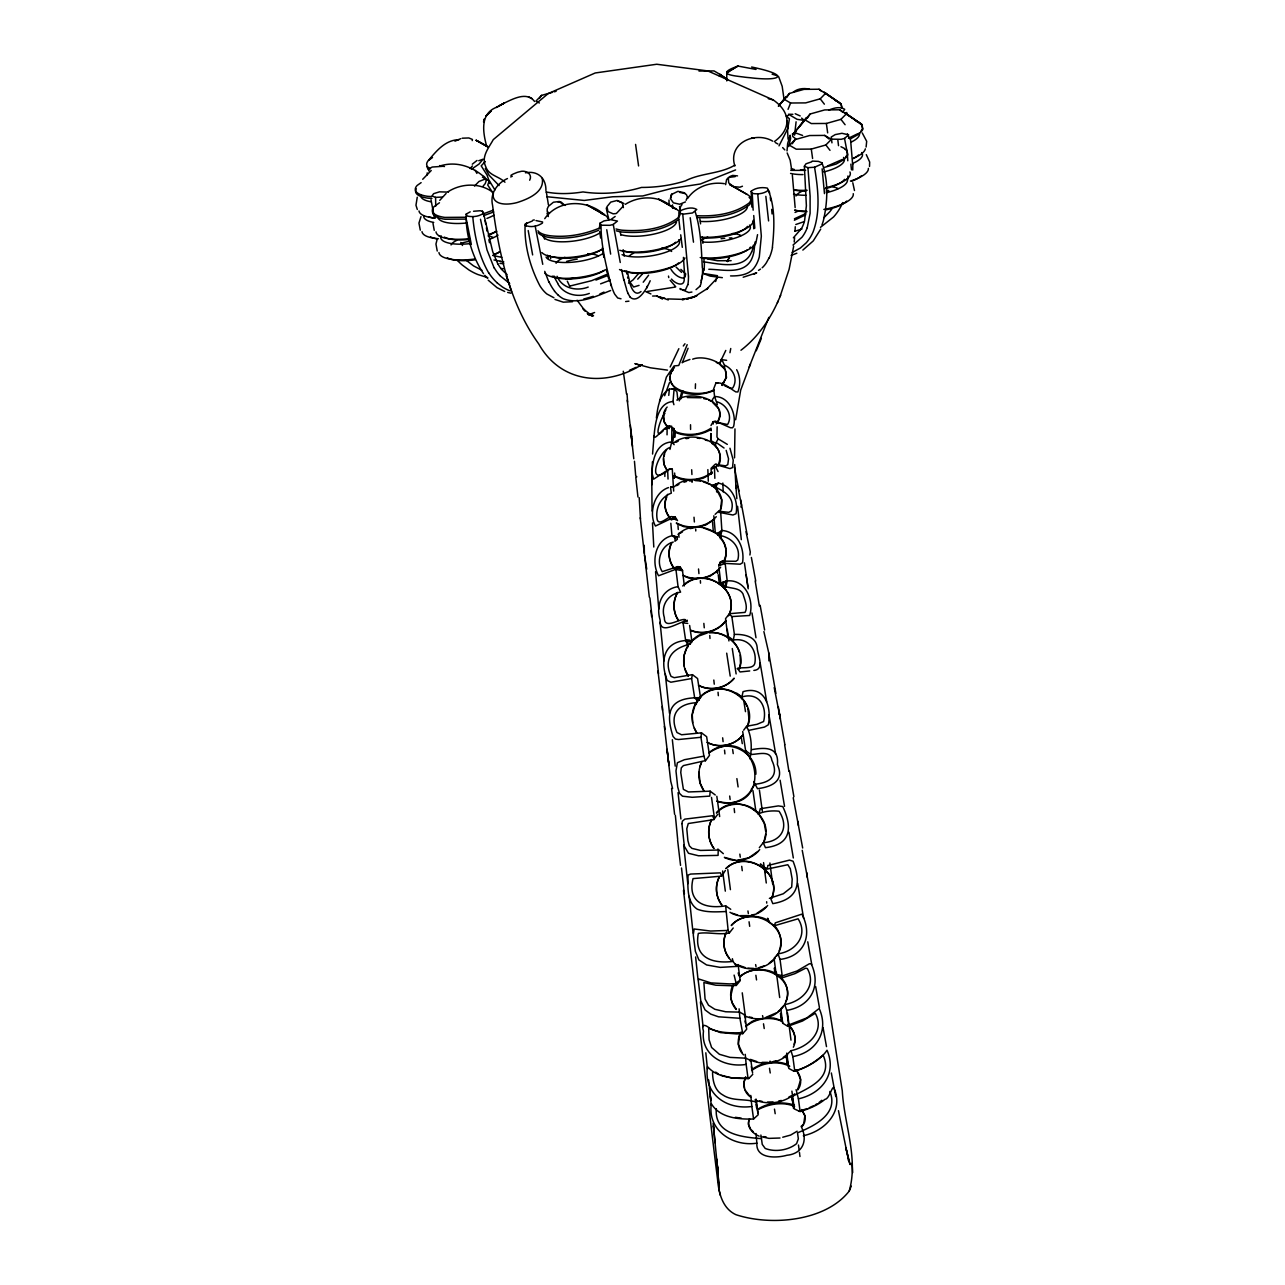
<?xml version="1.0" encoding="UTF-8"?>
<svg xmlns="http://www.w3.org/2000/svg" width="1285" height="1285" viewBox="0 0 1285 1285"><rect width="100%" height="100%" fill="white"/><g stroke="black" fill="none" stroke-linecap="round" stroke-linejoin="round"><path stroke-width="1.5" d="M730.715 996.341L733.478 984.599M749.894 758.857C752.207 748.159 751.741 736.16 746.569 726.298L757.01 724.322L763.611 721.527C767.37 706.638 759.242 691.748 741.879 696.952L736.755 693.193M811.767 161.798L805.968 163.821L804.378 166.247L807.928 167.66L810.112 196.187L810.096 213.374L807.221 227.654M750.922 1060.655L745.942 1058.197L729.992 1057.378L719.407 1054.294L711.601 1047.484L709.079 1039.726L708.678 1028.096L720.532 1032.61L736.514 1033.911L742.746 1033.686L746.697 1029.189L744.802 1014.989L739.758 1012.146L725.704 1011.777L714.829 1009.287L708.533 1005.255L705.063 999.039L703.875 982.559L715.874 985.21L731.069 985.723L736.289 985.434L740.208 980.664L738.072 964.585L736.771 966.4L732.996 961.421C712.822 963.911 693.627 958.112 698.333 933.408C707.537 931.721 719.263 935.127 729.334 932.974L728.145 930.436L725.639 905.845C705.256 909.202 687.154 902.761 693.033 878.619L721.784 876.113L725.383 870.443M750.038 1060.96L750.263 1061.057M651.752 476.655L652.057 511.028M801.101 1126.286C808.088 1140.164 803.157 1153.657 786.934 1155.263C776.477 1158.219 755.741 1159.022 756.865 1143.168C732.932 1146.927 707.135 1130.286 711.36 1103.767C719.873 1117.998 738.618 1119.46 753.556 1119.01L751.853 1106.481C726.603 1110.015 703.457 1094.21 707.505 1066.662C717.592 1078.227 734.554 1078.517 748.769 1078.501L752.769 1074.356M710.701 441.365L710.782 433.575L710.734 437.028M673.918 404.695L673.019 401.53C657.727 402.462 655.189 423.408 654.065 435.679C653.599 442.65 665.196 424.741 669.405 426.395L673.709 428.371L674.352 430.443L671.862 427.536L671.734 441.911L669.935 449.445M667.043 434.844L667.124 427.744L669.324 425.881L671.798 426.299M710.717 440.723L710.782 433.575M852.758 170.054L852.838 163.002M674.159 444.69L671.734 441.911C651.816 443.373 651.334 469.523 651.977 484.686L652.411 461.797M788.91 771.353L784.621 744.641M851.489 169.845L850.863 164.159M854.477 190.533L852.79 182.759M757.556 234.657L755.837 243.202A35.032 11.292 -8.2 0 1 700.229 257.546M692.053 482.373L692.085 481.104M716.516 812.73C735.759 790.147 776.092 814.818 763.82 842.173M715.552 446.666L715.633 443.277L710.701 440.514M720.291 538.672L721.849 530.48L720.724 512.651L732.948 515.012L736.016 513.727C738.682 501.278 732.064 485.907 718.556 483.128L711.81 485.714C722.395 489.842 735.903 496.797 731.326 510.98L728.756 512.329L718.604 511.221L715.135 514.337M767.643 919.498L767.675 918.261L768.414 919.642M713.223 424.018L713.143 421.737L715.36 421.095L730.394 427.728L732.418 427.841L733.606 426.443C736.755 413.899 728.997 396.149 714.605 396.583L712.404 399.539L712.5 402.221M786.934 1054.551L790.966 1050.696C807.928 1047.195 825.356 1031.823 815.3 1013.287L802.531 1020.997L787.785 1026.33L782.726 1023.229L780.782 1008.789L784.766 1004.565C801.92 1001.609 817.276 986.334 807.333 968.553L805.679 968.167L794.917 973.661L781.328 978.11L776.22 974.721L774.052 958.369L777.987 953.823C795.351 951.591 808.731 935.432 798.097 918.807L774.357 925.762L769.233 922.148M690.286 644.074L689.916 640.476C664.795 639.721 659.125 659.205 667.188 680.472L670.85 682.223L691.603 678.544L692.438 674.657L674.207 677.693L671.043 676.392C662.707 657.984 673.581 647.977 690.286 644.074L691.844 640.733L689.627 625.442M663.558 458.552L664.056 464.608L666.963 470.358M702.012 761.539C697.225 770.679 697.932 782.34 703.859 790.789M698.928 772.253L700.18 783.24L703.859 790.741M716.693 492.01L716.259 485.601L718.556 483.128L711.81 485.714L716.805 488.814M755.885 774.229C756.656 751.099 725.864 737.108 708.934 752.882C760.254 719.118 776.236 816.762 716.805 801.117C729.061 806.097 744.288 801.342 751.323 790.082M682.753 214.21L692.519 212.973L696.791 209.471C692.101 206.596 685.596 208.475 680.793 210.515L679.203 212.86L682.753 214.21L688.423 275.889M730.747 348.508L729.96 352.716M695.33 388.488L695.506 383.813M718.861 1184.931L717.126 1163.246L719.182 1187.597L718.781 1182.441M734.972 428.901L734.538 457.862M670.979 197.89L671.107 194.661L677.982 191.32L684.295 192.75L686.511 194.79L687.427 197.119L686.126 200.315M787.014 150.891L787.657 143.518L790.195 135.262L790.628 138.459L788.669 146.57M795.046 231.171L795.254 226.722M755.066 241.982L753.909 251.956A51.464 25.17 71.1 0 1 750.906 260.582C742.312 274.813 722.523 269.432 708.806 269.272M869.527 166.44L869.656 162.006L866.283 154.65M623.402 207.624L622.374 202.757L617.137 200.476L610.76 202.098L606.97 206.676L607.982 211.543L613.138 213.824L616.302 213.535M847.714 179.659L847.923 175.965M507.463 178.551C497.134 183.225 489.794 193.441 492.573 205.295C498.901 253.739 509.663 303.501 538.704 343.882C560.662 383.139 605.187 387.01 640.733 365.325L638.645 366.193L641.424 365.085M692.438 674.657L697.578 678.544L700.55 697.61L696.663 702.702C678.303 703.538 668.907 714.283 676.97 732.53L681.58 734.763L701.498 732.836L706.638 736.69L709.481 755.387L705.626 760.575L683.411 765.587L681.291 767.82L680.761 772.526L683.379 789.343L688.407 791.962L710.123 791.174L709.802 796.106L692.213 797.294L682.496 796.202L679.508 793.391L677.709 786.95L675.974 770.904L677.388 762.728L684.407 759.708L703.875 756.158L705.417 760.848M644.251 545.306L644.379 553.449M728.001 637.778L725.543 618.663L729.43 613.7L745.059 612.383C748.207 606.954 744.513 599.372 742.955 593.831C738.281 585.687 726.266 590.104 720.821 583.245L718.957 567.697M652.571 454.023L654.065 435.679M711.296 474.181L711.087 468.318L715.102 464.335L725.623 465.861L727.792 464.672L728.547 458.841L726.17 450.36M751.629 67.013C791.769 75.285 780.654 81.501 750.504 77.759A23.917 2.554 4.3 0 1 745.316 77.261C736.53 75.911 712.597 74.803 738.265 66.017M691.715 642.452L691.844 640.733L685.644 640.348L683.058 622.904L685.13 619.547C678.833 618.519 664.168 630.228 664.345 617.571C660.458 605.476 668.152 594.023 680.584 592.128L678.062 586.635L675.942 569.48L678.03 566.54L662.241 571.648C655.703 561.882 660.747 545.129 673.276 542.045M733.092 641.408L734.394 634.421L731.856 616.575L729.35 614.005M675.316 430.812L674.641 437.43L674.256 431.872M674.496 476.526L674.272 478.341L674.095 476.51M672.906 517.518C671.123 512.972 659.655 527.139 657.261 519.895C655.013 508.812 660.361 497.134 671.3 493.151L670.593 487.914M687.78 647.238L687.957 641.119M703.778 269.256L701.208 280.997M639.207 497.68L640.476 518.979M673.019 401.53L674.143 388.68L671.991 388.825M668.762 395.378L669.373 389.114L674.143 388.68L676.954 391.925L677.87 399.812M831.957 142.86L831.234 137.029L835.218 134.604L841.932 133.303L848.662 134.845L844.518 138.411L841.129 139.31L832.311 139.149M794.194 241.965L794.612 237.629M663.59 414.975L664.265 422.315L669.116 428.724M675.348 815.332L677.645 839.266M841.707 108.325L841.161 103.973L819.043 89.243L803.992 89.356L789.424 93.436L778.357 106.253L785.954 96.985L779.449 104.84M842.237 108.39L841.306 104.952A33.844 14.071 -26.4 0 0 838.993 102.848M684.182 278.122C685.13 287.728 675.38 283.953 671.493 279.054M772.381 247.138C774.405 227.734 775.53 206.098 767.402 188.124C762.005 187 755.516 187.722 751.163 191.304L752.223 193.344L753.155 210.178M735.646 419.777L740.674 390.158L750.52 363.864M703.875 756.158L700.951 737.285L701.498 732.836M765.651 834.27L763.836 842.35M669.854 376.65C671.236 396.519 699.811 397.177 713.866 390.479M442.201 197.071L435.583 197.376L435.743 206.146M701.851 277.801L701.144 282.25M812.104 161.091L818.368 161.38L821.934 162.793L821.758 164.014L814.545 167.243L807.928 167.66M472.221 140.627L472.398 139.439L468.832 137.961L462.198 138.202M553.947 297.767L546.88 293.992A59.303 31.997 -85.6 0 1 539.925 285.848C530.095 267.184 524.071 244.889 525.147 224.008L532.375 220.988M599.966 223.221L601.027 225.212L609.877 225.309L613.266 224.441L617.442 221.084L610.696 219.671L603.966 220.924L599.966 223.221L599.356 228.842M804.378 166.247L806.386 205.841L804.538 220.988A45.891 34.631 60.6 0 1 801.422 228.714M601.027 225.212C600.995 245.644 606.183 266.268 611.403 286.105M681.516 868.001L684.391 893.83M793.664 246.254L789.102 269.352L780.027 296.642M751.163 191.304L751.87 207.062M656.378 418.043C657.743 407.425 659.109 395.17 669.373 389.114M679.203 212.86L678.528 216.635L680.006 229.501M741.573 698.654L743.035 691.683C765.491 684.889 771.739 707.666 768.334 724.788L764.479 727.085L748.978 730.314M737.718 66.097L726.78 72.699L737.895 66.049L756.046 69.438M525.918 226.337L526.561 222.867M725.623 184.671L726.587 179.547L728.595 177.442L735.213 176.607M687.861 284.547L685.339 290.121L680.199 289.366M759.355 605.974L755.195 581.013M748.834 1119.476L748.496 1124.214L750.649 1129.178M659.51 401.354L666.401 377.051L674.031 365.952L678.737 365.47L687.186 344.669M681.387 393.098L679.315 400.856M696.293 704.517L696.984 698.703L694.671 697.819C668.826 698.992 665.566 713.432 673.051 736.45L675.46 739.068L678.48 739.534L700.951 737.285M796.09 121.786L794.596 135.134M683.475 890.425L703.024 1057.539C707.858 1098.161 712.452 1138.831 717.56 1179.437C718.781 1192.946 722.347 1208.302 735.823 1214.646C770.502 1226.147 825.339 1221.633 849.208 1191.083C858.605 1158.444 844.052 1123.845 842.285 1090.804C829.451 1010.62 817.79 929.826 802.226 850.333M758.102 814.128C763.081 811.253 772.59 810.369 779.079 811.237C789.472 827.46 781.601 841.434 763.21 842.703L759.323 847.698M747.999 725.399C758.744 695.522 712.886 674.143 696.855 701.498M744.947 752.432L745.605 750.601L742.698 731.486M486.437 145.35C482.71 131.536 480.172 113.289 496.877 107.137M685.467 275.375L684.937 277.062M739.405 668.891C749.267 642.115 711.103 619.627 692.101 640.621M437.253 238.978L435.952 244.021L437.237 251.041M470.198 211.848L466.182 214.097C465.604 234.448 472.125 256.438 483.529 273.705M483.546 122.075L484.349 118.991L483.642 121.69M680.857 398.928L683.122 391.074M729.639 613.7C739.212 588.337 704.389 567.456 684.857 584.482M739.341 668.569L740.497 663.269L740.144 655.045M722.78 385.484L723.712 382.207M724.547 561.015C734.763 534.432 696.277 515.944 678.03 534.56M715.616 281.543L717.142 276.291M794.066 1044.255C796.652 1037.236 793.712 1028.916 787.866 1024.45M417.256 197.215L415.971 205.231L417.304 209.455M779.16 950.9C782.742 942.098 780.525 931.336 773.634 924.782M771.675 898.038C782.95 871.889 745.621 849.096 726.057 868.339M774.357 925.762L775.289 922.855L801.936 914.117C812.811 935.255 804.619 956.329 780.043 959.429L782.212 975.957L797.005 970.994L809.357 963.766L811.253 963.862C821.468 986.109 810.803 1006.444 786.725 1010.379L788.653 1024.964L787.785 1026.33M785.906 1001.417C789.488 993.193 787.175 982.929 780.348 977.082M720.323 511.253L721.688 499.656L716.42 489.216M663.927 456.4L664.57 454.44M768.848 317.379L749.171 367.044M699.923 766.792L700.839 764.125M866.106 147.02L866.684 141.318L862.267 132.965M747.035 727.936L749.043 719.825L747.918 708.806M771.691 898.327C782.934 872.178 745.766 849.53 726.073 868.548M486.292 179.643L489.312 180.655L487.738 185.04L493.472 193.778M650.194 280.756C647.656 286.812 638.484 304.641 630.1 297.188M725.591 933.906C722.282 941.889 723.889 951.462 729.35 958.128M682.255 362.82L688.069 348.267M646.596 288.226L647.447 285.929M529.677 180.205C533.05 173.732 525.099 169.636 519.67 171.756A13.252 7.357 -27.6 0 0 516.923 172.495L513.502 173.909A13.155 7.26 -27.6 0 0 510.9 175.37M728.579 615.788C741.991 588.915 702.204 564.95 682.704 585.992M715.633 443.277L718.235 438.892L717.56 437.896M670.256 374.658L670.931 372.875M745.75 1077.521C741.943 1084.171 744.4 1093.182 750.858 1097.197M736.674 369.711C740.337 376.376 740.594 384.922 737.879 391.941L735.839 391.909C729.655 388.375 723.535 381.934 715.954 382.946L713.689 388.809L714.605 396.583L717.335 404.438M664.634 395.748L669.485 382.625M718.379 465.973C722.7 458.183 719.616 447.646 711.842 443.357M672.183 193.682L670.288 198.436L673.388 202.821L679.636 204.251L685.467 201.906M749.926 554.991L750.279 551.956L746.007 531.733M671.605 543.282C667.782 550.863 668.345 560.453 673.34 567.344M788.058 109.337L790.58 103.009L805.647 102.896L820.215 98.817L825.773 93.162M719.841 364.346L721.287 359.238M723.455 562.782L725.752 555.538L725.913 550.317M732.354 986.382C729.077 993.947 730.651 1003.392 736.193 1009.48M849.208 1191.083L851.248 1186.103M782.212 975.957L781.328 978.11L780.894 976.375M756.222 350.789L761.362 338.373M666.738 497.231C663.397 504.266 665.148 513.213 670.561 518.706M725.784 350.436L719.728 363.125M751.58 251.924C744.16 270.444 718.99 263.907 703.505 261.803M740.963 350.243C757.443 337.618 769.635 320.094 778.035 301.252M721.849 530.48L719.712 533.307L717.56 533.371L717.833 535.202C730.506 536.487 741.365 546.334 737.799 559.987L735.871 561.288L722.668 561.127L720.435 561.866L718.733 565.818L725.158 563.408L740.208 564.195L742.521 562.782C744.898 548.904 737.976 531.444 721.849 530.48L717.56 533.371L715.311 533.002L713.817 515.799M777.393 302.746L780.654 295.213M670.144 366.996L678.849 348.685M719.327 877.077C714.781 885.895 715.697 897.187 721.801 905.042M729.88 255.908L727.374 261.514L729.334 257.129M719.15 512.651C732.723 486.565 692.021 469.362 674.368 486.71M727.374 261.514L727.936 260.245M726.7 931.898C721.784 941.07 723.551 953.245 731.149 960.441M842.719 202.564L841.787 204.636A59.303 54.869 25.8 0 1 833.612 216.924L820.456 227.333M664.088 413.031L665.935 409.786M793.343 1047.227C797.182 1039.645 794.355 1030.152 787.914 1024.932M719.311 876.852C714.669 885.638 715.777 896.898 721.784 904.768M739.871 1033.702L738.345 1044.287L741.975 1052.319M820.713 229.099L813.26 240.905L802.836 250.077M671.557 542.848C667.172 551.201 668.682 561.947 674.882 568.998M768.896 660.875L768.735 652.844L763.884 631.577M688.535 644.861C682.303 654.081 681.917 666.947 688.31 676.183M749.621 1118.866C745.637 1126.254 752.528 1133.579 759.146 1136.149M648.604 275.199L643.207 282.218M803.944 1122.335L804.892 1115.621L801.551 1109.549M717.705 423.086L720.275 415.762L719.343 410.011M687.073 647.238L684.198 654.964L684.134 666.064M784.862 1004.115C798.692 978.014 758.519 959.012 740.144 976.793M677.629 592.642C672.633 601.123 672.81 612.399 678.48 620.526M741.027 1032.176C736.594 1039.26 737.494 1049.138 743.597 1054.921M769.105 257.787L766.326 262.847A64.78 34.615 71.4 0 1 762.182 267.778M677.597 592.401C672.473 600.818 672.858 612.11 678.448 620.221M699.891 286.282L696.036 289.639M718.267 464.817C728.483 439.952 689.402 429.447 673.517 443.1M745.669 1076.814L743.886 1082.709L744.529 1088.363M667.718 494.291C663.14 501.792 664.522 511.944 670.513 518.289M797.68 1089.391L800.635 1079.689L796.861 1070.389M710.974 425.512L713.143 421.737L715.488 421.801M776.783 955.944C795.254 928.589 750.89 902.263 731.406 925.553M779.015 145.864L787.817 128.564L787.046 120.645M420.982 216.651L418.958 223.124L420.291 230.16M669.967 447.517C657.84 451.019 645.118 489.649 669.549 469.234L672.296 469.153L673.677 491.063M843.121 111.763L844.695 109.289C840.101 106.189 833.467 108.052 828.713 110.157M797.744 1089.937C802.531 1083.93 801.262 1074.71 795.495 1069.827M716.339 423.793C731.486 401.129 692.486 389.082 676.809 400.085M801.374 228.666L793.391 237.773M664.939 413.385C661.165 416.774 652.266 442.522 663.462 430.475M801.936 1126.013L803.093 1124.295M539.684 98.158L541.531 95.379L552.47 92.327M786.629 97.596L789.424 93.436M807.349 118.156L810.144 113.996L824.713 109.916L839.764 109.787L861.898 124.516L862.428 128.869L860.693 131.552M792.283 143.759L795.062 139.615L809.63 135.535L824.681 135.407L831.411 139.326L825.853 144.98L811.285 149.076L796.234 149.188L789.504 145.269L795.062 139.615M800.169 125.384L799.463 126.267L806.675 117.529L792.957 134.299L810.144 113.996M666.578 449.846C662.289 455.597 662.385 464.062 666.899 469.684M783.545 1006.316C775.08 1018.395 757.443 1022.137 744.384 1015.664M742.746 1033.686L739.919 1018.282L718.492 1016.804L710.734 1014.122L705.063 1009.914L700.775 1000.774L698.301 981.081L698.863 979.025L710.99 982.913L729.671 983.908L735.245 983.635L740.112 980.166M683.299 345.986L684.953 343.77M743.662 730.185L746.569 726.298M725.897 620.767C718.315 631.481 703.12 635.641 691.057 630.598M751.259 789.311L755.13 784.187C769.635 782.79 779.513 776.124 771.819 760.206C770.598 749.749 757.62 754.568 750.745 754.44L745.605 750.601M642.548 273.833L637.713 279.166M802.017 1126.624C806.113 1122.464 806.418 1114.754 801.744 1110.915M729.334 932.974L733.221 927.995M721.704 384.536C737.815 367.333 707.36 353.536 692.663 359.174M774.437 141.543C791.865 128.789 790.757 112.084 773.217 99.925L707.81 70.932L656.747 64.25L595.228 72.972L548.181 93.58L493.279 139.615C488.878 147.679 481.04 156.674 485.618 166.375C488.461 175.563 498.949 176.141 504.973 182.229M845.61 157.155L847.345 154.489L846.815 150.136M717.528 277.721L706.365 289.51L707.794 288.258L694.848 296.514M483.128 186.084L485.216 183.594L486.581 179.707L485.794 178.824L478.984 181.474L474.486 186.084M826.271 192.589L828.183 190.357M725.864 620.462C718.203 631.144 703.12 635.256 691.025 630.276M742.746 735.1C734.667 745.637 718.877 748.786 707.28 742.409M793.68 133.254L794.74 132.066M734.024 678.207C725.897 688.744 710.059 691.732 698.494 685.323C710.22 691.346 725.399 688.391 734.088 678.528M638.227 273.882L633.071 279.889L628.477 283.15M759.708 849.594C751.596 859.986 736.08 863.488 724.371 857.384L735.084 860.179M430.427 168.833A34.165 11.003 -8.2 0 1 428.548 160.336C436.498 150.875 445.445 139.92 458.938 139.679M667.14 407.056C661.341 412.903 662.417 423.215 669.051 427.985M742.794 735.213C734.458 745.461 718.893 748.721 707.264 742.361M422.701 179.29L431.23 170.519M439.743 200.364L446.104 193.473M544.744 218.675C558.14 199.159 587.534 199.432 604.191 214.659L586.763 204.749L604.191 214.659M616.752 213.133L623.113 206.259M687.62 198.42C695.635 186.662 710.701 181.522 724.354 183.675M472.286 164.191L477.008 160.464M767.659 905.475C758.889 916.51 742.007 919.594 729.944 912.27M470.053 168.512L472.414 165.974M671.894 371.317L673.131 370.016M720.66 567.199C712.018 578.202 695.683 581.446 683.235 575.391M485.296 161.524L481.2 165.845L487.079 175.113L489.954 183.626M729.96 448.224L733.237 460.207L732.546 467.579L729.976 468.591L718.283 465.315L711.649 469.105M775.224 958.224C765.667 969.709 747.709 972.183 735.277 964.023M740.915 507.045L741.493 505.021L738.329 489.28M541.531 95.379L535.99 101.049L539.347 102.993M719.359 76.249L720.757 74.835L726.17 78.931L719.921 74.353L727.615 79.75L725.639 78.433M804.587 119.65L811.317 123.569L826.367 123.456L840.936 119.36L846.494 113.706M753.171 809.341L759.194 812.987L760.27 808.747L778.308 805.904L782.79 806.562C792.684 827.926 791.062 844.695 765.475 847.666L763.21 842.703M765.828 907.146L756.801 913.426M716.516 812.907C726.202 802.515 743.501 801.374 754.745 809.839M757.877 851.457L748.786 857.802L737.895 860.227M773.377 959.67L769.217 963.14M753.556 1119.01L758.214 1114.737L756.19 1102.915M700.405 697.225C713.625 682.849 740.112 687.925 746.987 706.252M716.275 516.698C706.461 527.557 689.049 530.03 676.392 522.899M778.164 1011.52L780.14 1009.721M692.133 640.797L698.911 635.979L706.798 633.152M823.974 217.647L829.741 211.8A51.464 47.352 30 0 0 832.294 208.315M731.358 925.136C741.14 915.081 757.829 913.619 769.506 921.184M793.23 92.199C797.503 88.504 804.105 87.894 809.454 89.195M718.99 569.801L710.171 576.114L702.188 578.443M712.211 471.997C701.819 480.654 685.981 481.779 674.047 475.675M787.464 1054.294L783.288 1057.394M745.734 1026.635C755.387 1018.314 769.795 1016.226 781.521 1021.093M674.48 367.414C655.655 390.544 699.458 399.073 713.801 389.692M491.095 111.056L485.987 116.1L490.87 111.233M721.768 385.323L726.507 377.453L725.479 370.771M768.462 190.164C764.125 193.762 757.636 194.469 752.223 193.344M792.572 1096.346C808.602 1087.592 833.66 1078.741 823.107 1055.13C815.718 1061.314 804.876 1069.088 793.825 1071.176L788.797 1068.429L786.34 1055.531M818.995 1102.578L821.806 1100.281M454.938 141.173L460.737 138.668M473.555 211.254L480.188 210.74L482.437 211.222L483.497 213.214C479.08 216.651 472.639 217.197 467.258 216.073L466.182 214.097M751.645 1070.566C762.262 1062.583 777.682 1060.302 789.745 1066.245M745.669 1026.024L752.143 1021.382L759.917 1018.812M787.544 1054.905C777.297 1063.98 761.652 1065.49 749.476 1059.547M740.096 976.407C750.071 968.167 765.041 967.412 776.204 973.725M714.588 519.301L705.642 525.067L697.61 527.123M678.657 219.462C662.819 231.348 641.327 233.533 622.052 232.023A34.165 11.003 -8.2 0 1 616.286 230.786M711.087 428.13C700.116 435.695 684.744 436.37 672.842 430.539M794.837 1093.76C783.995 1103.092 768.109 1105.309 754.938 1099.944M428.548 160.336L432.515 157.525M421.127 182.631L417.159 185.442A34.165 11.003 -8.2 0 0 427.744 196.332L431.68 196.557M439.47 202.757L434.201 206.516A34.165 11.003 -8.2 0 0 444.771 217.406L466.118 217.245M611.21 219.285L615.162 216.474M751.548 1069.859C761.491 1062.085 775.514 1060.061 787.336 1064.317M758.535 270.364L760.447 269.111M793.006 245.066L801.985 237.227A51.464 39.241 58.6 0 0 807.253 227.67M680.199 533.275L682.512 531.829M793.825 1071.176C806.402 1067.771 820.376 1060.318 827.026 1050.231C837.451 1074.115 821.211 1093.904 798.419 1098.836L800.105 1111.525C808.956 1108.907 817.726 1105.293 824.906 1099.382C829.708 1099.093 832.76 1082.661 834.334 1089.021C843.843 1111.991 824.344 1131.314 803.334 1135.715M712.324 473.153L703.168 478.213L695.073 479.899M797.166 1131.202L790.58 1135.089L782.742 1137.225M641.022 291.534C634.292 297.397 630.582 286.202 629.313 281.335M758.455 1108.794C769.105 1102.273 782.613 1101.422 794.435 1105.052M639.063 285.382L633.634 287.021L628.879 280.724M503.575 103.426L496.347 107.442L504.507 102.961M665.245 429.254L669.405 426.395M725.816 590.024L720.821 583.245L727.198 580.916C745.75 579.037 754.44 600.962 749.669 615.483L731.856 616.575M788.701 1097.229L790.901 1095.976M815.252 1104.827L817.164 1103.735M652.137 473.683L653.599 479.176L669.919 468.639M668.489 487.577C653.471 492.573 648.7 514.257 655.462 526.031L670.738 518.787M848.453 138.218L857.593 133.785M676.585 485.666L678.914 484.381M499.704 105.499L503.784 103.314M448.272 191.594C461.604 183.193 479.803 182.566 492.749 192.22M625.281 204.363C638.613 195.963 656.812 195.336 669.758 205.006M805.759 214.788L794.387 220.233M691.924 292.048L688.84 292.562L682.961 290.137M775.979 1013.03L765.908 1017.351M758.535 1109.389C769.458 1103.767 783.047 1101.534 794.612 1106.417M478.759 160.721L483.064 159.195L479.032 164.062L471.386 169.299M754.15 274.074L756.688 272.822L743.18 277.223M805.727 213.599L794.435 218.771M504.282 103.073C513.277 98.817 526.898 91.299 534.592 101.483M678.062 586.635C661.679 589.044 655.607 605.508 660.153 620.109C659.269 636.942 679.926 620.832 687.218 620.88L687.17 620.157M813.293 1105.855L809.181 1107.75M711.199 429.399C700.389 435.567 686.608 437.414 675.075 432.242M675.798 442.329L678.191 441.221M842.51 159.404L827.363 166.006M722.443 561.497L720.467 562.396L718.733 565.818L722.411 560.983L725.158 563.408L727.198 580.916L725.897 586.795L724.371 587.197M599.87 293.96L604.014 292.08M792.202 252.47L800.378 248.037L806.321 242.72A59.303 46.131 56.9 0 0 813.132 231.814C820.794 211.286 817.983 188.349 814.545 167.243M610.648 290.522C595.999 296.305 579.053 304.738 563.376 298.779A64.78 33.506 -84.4 0 1 558.332 295.229M727.149 72.346L728.884 71.767M607.548 274.074L591.453 280.756M734.908 165.155C719.616 174.134 701.16 172.832 685.548 180.816C671.3 185.329 656.442 187.449 641.504 187.433C622.582 193.023 602.569 194.806 583.005 191.931C570.765 193.874 558.236 194.356 546.013 191.947M607.468 275.649L595.919 280.082M610.343 280.146L600.593 283.84M629.441 370.305L636.203 367.317M594.586 312.496L588.401 314.825M684.118 278.09C678.882 278.427 673.549 273.641 670.931 269.288M677.307 536.873L672.28 535.652C654.691 539.555 651.158 562.75 658.579 575.76L680.295 567.601L682.512 570.717L684.343 585.912M795.029 212.443L798.419 210.997M510.691 176.961L512.265 176.286M764.398 965.806L759.13 967.589M796.845 253.241L791.094 255.41M638.645 366.193L641.809 364.924M742.457 186.229L739.887 187.208L733.494 186.598L728.691 182.888L728.338 178.262L730.121 176.414L732.675 175.419L737.526 175.884M694.799 296.546L682.094 299.582L684.182 299.405L667.814 298.923M689.933 359.447L682.383 362.258M803.639 221.807L795.784 224.522M656.972 296.16L662.45 299.068M483.353 213.808L493.408 210.114M483.626 215.655L493.681 211.961M600.095 227.814C584.289 234.464 566.91 237.709 549.787 235.717A34.165 11.003 -8.2 0 1 537.965 230.77M598.698 230.272C583.39 236.633 566.573 239.428 550.06 237.564A34.165 11.003 -8.2 0 1 538.222 232.617M807.06 1108.602L799.238 1111.22L794.275 1108.891L792.267 1097.213M628.927 301.172L625.634 301.557M735.598 169.925L700.325 183.996L671.894 188.365L642.741 195.963L612.64 196.766L584.241 200.444L546.703 196.717M801.904 229.051L794.805 231.268M696.984 698.703L700.55 697.61L694.671 697.819L691.603 678.544M524.971 225.164C530.464 227.911 537.515 226.353 542.399 223.124L542.575 221.968L535.99 220.57M794.692 1070.646L792.829 1056.607C816.682 1052.254 829.259 1031.212 819.204 1008.484L806.9 1017.881L788.653 1024.964M636.814 476.831L635.689 475.723L634.453 461.267M788.283 115.473L786.179 116.132L789.44 118.75L787.544 129.913L788.074 139.214M683.973 482.244L686.64 481.409M851.28 138.411L857.737 134.764A33.844 6.57 -24.9 0 0 862.958 128.95L862.026 125.496A33.844 14.071 -26.4 0 0 859.713 123.408M675.107 537.997L677.099 537.403L677.356 539.331L674.946 541.258L675.107 537.997L672.28 535.652L677.099 537.403M769.394 898.36L783.288 893.766L791.688 887.132L792.186 879.149L790.323 868.788L787.833 864.725L766.84 869.158L760.495 863.857L760.399 865.624M583.695 299.068L593.317 296.321M554.285 91.813L556.116 91.299M751.516 915.209L754.199 914.47M736.771 966.4L720.242 967.396L706.589 964.955L698.879 959.911L695.378 951.366L693.274 934.854L694.141 928.975L710.509 931.047L728.145 930.436M590.554 280.949L570.428 285.912M773.217 1061.506L775.899 1060.832M778.582 1101.068L781.28 1100.458M737.221 668.569C742.473 666.513 754.745 670.127 755.034 661.92C756.704 648.234 747.083 637.521 733.205 640.058L728.097 636.38M674.882 287.133L647.126 291.486M588.209 287.069C577.302 291.31 563.456 288.82 557.722 277.785M589.317 293.43C577.881 297.847 563.778 294.731 557.642 283.503M641.777 364.828L639.32 365.325L642.355 364.892M690.173 528.601L692.92 528.071M573.672 278.154L565.737 279.391M753.861 670.433C765.571 669.485 757.106 653.904 757.186 647.367C756.062 636.171 743.485 634.099 734.394 634.421M590.377 314.343L592.465 314.006L588.819 314.536M440.289 165.893C455.115 161.284 470.23 165.749 482.148 175.274A36.285 11.694 -8.2 0 1 485.858 179.145M686.013 438.635L688.776 438.265M572.548 301.718L563.264 302.168L554.959 299.437M748.737 915.611L740.353 915.643M638.677 365.309L641.392 364.988L638.918 365.117M621.008 298.795L617.716 297.992L614.728 294.217A59.303 11.902 85.8 0 1 611.419 285.929M532.938 220.12L534.319 219.96M749.717 670.947L739.999 671.959L737.59 668.489M751.87 749.621C764.366 747.468 779.32 746.199 777.393 764.591C785.119 781.425 770.855 786.966 757.491 788.701L753.845 781.633M687.282 397.547L701.096 397.772M466.391 219.093L445.044 219.253A34.165 11.003 -8.2 0 1 433.302 209.873M773.024 1101.936L767.466 1102.032M525.453 172.832C537.275 170.423 546.141 177.651 545.932 190.565M709.593 632.814C722.507 631.288 736 639.721 739.485 652.411M767.659 1062.358L762.085 1062.358M725.623 911.547C716.163 911.916 706.268 912.607 697.257 909.17C686.656 902.231 687.732 886.361 688.069 875.117L690.607 874.057L720.435 872.868L721.511 875.551M800.475 169.813L803.848 169.668M730.539 275.922C739.373 276.098 750.087 274.797 755.13 266.461A59.303 30.374 70.1 0 0 759.307 256.871L761.33 236.119L757.732 193.858M689.386 480.943L692.213 480.831M741.847 1032.642C731.342 1033.06 720.355 1033.092 710.493 1028.948C705.786 1024.787 700.871 1022.94 703.473 1031.068C700.502 1055.611 724.756 1067.931 746.151 1064.414L748.031 1078.26M753.572 968.392L747.982 968.183M669.549 469.234L672.296 469.153M748.769 1078.501L731.149 1077.81L720.933 1075.143M780.011 1138.012L768.96 1138.381L761.362 1136.663M652.555 296.048L657.551 295.952M716.259 485.601L714.058 485.65L714.235 487.513M715.954 382.946L717.929 382.914M731.133 260.678L717.496 260.743L707.81 258.976M765.475 1017.945L773.747 1018.041L781.457 1020.483M698.976 71.044L714.026 70.916L720.757 74.835M589.156 314.632L591.502 314.648M790.757 170.343L794.291 170.375A33.844 1.349 -1.4 0 0 805.631 170.311M722.347 277.672L710.203 276.114L704.678 274.09M717.48 275.697L703.794 273.56M694.992 480.526L700.518 481.024M675.075 516.811L672.408 516.715L677.532 520.602L675.075 516.811L675.412 519.702M694.832 527.653L683.845 526.673L676.456 523.461M557.899 201.857L561.063 202.018L564.982 205.455M431.937 198.404L428.017 198.179A34.165 11.003 -8.2 0 1 416.276 188.815M696.582 215.687C714.621 216.619 734.554 214.017 749.267 202.885A36.285 11.694 -8.2 0 0 747.067 194.404L729.623 184.478L747.067 194.404M696.855 217.534C714.878 218.466 734.827 215.864 749.54 204.733A36.285 11.694 -8.2 0 0 749.123 197.408M499.961 263.409L503.8 263.65M691.844 640.733L685.644 640.348L687.925 645.584M692.278 480.413L681.355 479.385L674.111 476.333M696.582 578.892L688.391 577.897L683.267 575.728M683.058 622.904L687.78 623.37M667.477 370.128L650.306 367.783L635.368 363.8M682.512 570.717L680.183 567.103L677.372 566.797L682.512 570.717L675.942 569.48M500.797 268.453L503.527 268.758M442.634 166.327L432.21 167.034L428.194 169.267L429.254 171.291M735.405 1117.308L741.236 1118.143M500.026 261.353L503.832 261.931M763.675 1136.599L766.197 1136.984M663.253 298.088L668.312 299.935M697.145 438.04L699.875 438.474M749.364 1017.061L752.014 1017.495M791.287 168.865L794.146 169.395M703.714 398.623L706.172 399.089M439.599 165.572L444.465 166.536M501.76 257.353L492.781 255.474M493.97 259.955L500.283 261.224M776.236 974.367L781.601 975.476M759.547 1100.827L762.085 1101.357M772.108 74.193L777.762 75.831M745.236 967.573L737.542 964.874M725.158 563.408L720.435 561.866M679.556 192.348L685.001 193.537M448.481 192.091L439.438 191.85L433.623 193.682L432.017 195.963L435.583 197.376M703.216 481.811L710.541 484.606M792.877 114.333L788.492 114.253L797.069 119.312L804.33 120.404L801.567 118.075M660.04 297.14L664.907 298.297M507.655 292.418L510.852 293.189M795.19 113.739L800.186 115.939M487.77 277.64L477.827 274.508A64.78 59.56 -37.9 0 1 468.848 269.898L462.247 265.015A66.9 61.632 -41.5 0 1 457.042 259.988M768.253 98.656L773.217 99.925M756.688 1061.506L751.677 1059.836M737.606 915L732.386 913.298M678.143 567.022L680.183 567.103M590.891 314.954L593.525 315.708L587.309 313.588L592.465 316.126L583.053 308.786L585.173 311.018L577.093 300.224M704.051 528.135L714.187 532.022M685.162 620.269L687.218 620.88M658.498 296.739L661.02 297.526M634.951 363.655L638.79 364.876M829.821 1091.463C839.153 1113.999 814.272 1125.997 797.519 1132.824L798.338 1138.815L796.588 1143.65C788.251 1150.332 775.16 1152.356 765.217 1148.453L762.246 1144.389L761.459 1138.655C742.939 1137.193 714.074 1134.639 716.323 1108.762M715.472 421.785L718.026 422.62M799.238 1111.22L800.105 1111.525M717.11 422.363L727.583 424.532C732.916 415.89 726.603 404.582 717.271 401.916M681.548 272.388L676.071 267.071M705.063 439.791L707.457 440.643M726.651 360.314L721.849 359.688L724.419 365.133L724.74 369.373M504.7 291.47L497.054 287.679L488.236 280.194M617.892 200.99L623.916 203.544M650.917 293.944L645.841 291.695M772.687 141.157C755.435 130.893 727.487 142.956 734.843 165.974M835.33 100.567L838.912 102.302L824.087 92.183L841.161 103.973M856.051 121.111L859.633 122.862L844.807 112.727L861.898 124.516M840.968 146.731L844.55 148.482M802.579 135.439L796.539 133.271L792.476 133.72L792.797 136.531L795.817 138.892M481.907 270.268L473.506 265.867L465.732 259.907M718.235 438.892L727.326 444.385M531.942 98.479L528.36 96.744M724.692 385.757L730.426 388.343L732.787 387.942C738.184 379.38 733.382 368.795 724.419 365.133M715.938 464.142L718.283 465.315M681.307 289.302L680.006 288.482M476.109 140.258L488.316 147.197L476.109 140.258L487.111 146.056M708.501 399.892L710.685 401.048M716.339 362.402L718.411 363.559M775.305 142.555L777.907 144.016M713.882 819.445L717.753 814.272M675.765 286.796L670.16 280.291M783.866 99.106L790.58 103.009M712.709 402.526L718.524 408.55M720.291 365.02L724.531 368.907M509.695 283.503L499.64 275.456M718.524 1073.987L715.665 1072.108M718.604 511.221L720.724 512.651M725.639 905.845L730.747 909.298M716.725 442.859L724.065 448.015M723.343 853.674L717.849 849.032M710.123 791.174L715.263 794.965M819.043 89.243L821.645 91.38M839.764 109.787L842.687 112.197M824.681 135.407L829.066 139.021M496.829 282.636L502.387 286.957A64.78 50.42 -70.3 0 0 509.904 290.812M685.837 274.139L680.873 269.368M507.125 274.669L501.857 269.673A50.035 39.482 -68.4 0 1 498.002 264.084M562.798 204.54L559.393 201.472L553.417 202.227L548.39 206.355L547.233 208.861L547.201 211.415L549.434 213.455M558.3 295.293L554.494 291.245M499.078 185.57L489.007 175.162L485.296 168.48M751.837 1130.286L753.331 1131.876M782.661 147.582L784.798 149.895M749.059 1095.141L745.284 1090.29M758.809 813.855L764.286 823.396L765.715 831.523M840.936 119.36L845.096 124.725M820.215 98.817L824.376 104.181M825.853 144.98L830.014 150.345M720.178 537.066L724.226 543.603L725.672 548.438M736.144 1008.966L732.257 1002.83L730.908 997.979M489.312 180.655L494.918 189.955M713.866 848.469C707.858 840.197 707.007 828.584 711.697 819.509C707.087 828.6 707.842 840.053 713.866 848.309M821.934 162.793C828.616 180.703 827.717 202.163 823.316 220.859A66.9 53.536 56 0 1 821.982 224.875M488.766 273.014C478.871 256.036 474.502 236.006 472.768 216.635M847.441 133.865L849.706 138.876M696.984 733.173C691.185 724.66 690.527 712.982 695.426 703.907L692.262 714.605L692.679 722.861M696.968 733.109L694.318 728.193M688.278 675.99L684.776 668.569M793.214 797.744L802.675 848.004M735.245 983.635L736.289 985.434M475.177 170.359L476.928 173.427M462.504 245.483L460.801 242.383M494.179 268.019L486.999 249.9L480.494 219.269M497.921 264.164L492.733 251.748L483.497 213.214M787.159 152.931L790.179 160.239L791.624 169.556M715.954 467.467L718.074 471.579M567.295 281.158L569.721 286.362M695.201 211.816C700.967 229.71 701.353 249.242 702.333 267.987M548.84 281.993L544.744 271.36M482.437 211.222L484.22 216.105M628.108 293.655L626.502 289.559M848.71 1160.596L848.357 1159.745L850.14 1164.595L845.867 1147.794L848.502 1159.407L847.393 1154.492M770.615 898.327L772.799 903.644C797.696 899.404 801.968 884.192 793.07 861.223L789.504 860.115L767.82 865.528C767.579 871.567 763.836 864.628 765.748 872.708M546.992 213.165L548.326 216.571M844.518 138.411L847.12 151.935M777.987 953.823L780.043 959.429M778.662 76.682L782.179 86.304L783.882 98.222M774.212 687.555L780.38 719.054L778.308 706.75M672.585 788.524L670.738 781.28L667.06 749.348M627.578 277.207L627.996 278.411M784.766 1004.565L786.725 1010.379M738.152 972.938L739.02 975.829M511.591 291.679L506.37 275.745L508.057 280.917M720.275 1195.291L718.925 1189.107M631.69 436.772L630.389 425.447M646.757 569.143L644.556 555.265M737.317 485.826L737.976 487.898M434.25 230.352L432.981 223.317M790.966 1050.696L792.829 1056.607M613.266 224.441L620.253 262.477M770.02 1061.089L770.293 1061.988M720.355 536.375L719.712 533.307M798.419 1098.836L796.106 1089.616M542.254 178.39C544.824 192.091 528.039 199.095 517.293 202.5A24.206 12.256 -22.1 0 1 512.233 203.576C505.23 204.765 493.344 204.508 493.006 195.015M608.962 219.719L607.355 213.438M608.624 278.556L607.371 273.978M542.752 264.308L535.17 226.144M680.44 211.72L679.524 206.467M734.104 975.09L735.968 982.623M471.338 244.471L466.471 220.024M776.22 974.721L774.405 967.974L774.855 973.902M623.835 280.226L621.554 269.561M606.584 270.733L606.97 272.372M762.551 1015.632L762.888 1017.11M488.846 239.733L489.521 242.704M434.475 218.161L431.005 199.769M732.386 958.69L732.996 961.421M550.028 255.651L550.703 258.671M769.217 191.256L769.635 193.168M846.96 1152.597L838.446 1110.642M627.465 274.074L626.807 270.91M744.995 1021.029L745.445 1023.165M547.667 255.217L548.358 258.397M532.633 254.912L528.199 230.545M649.905 597.878L658.546 673.79M723.455 585.799L723.037 582.105L727.198 580.916L720.821 583.245L725.897 586.795L725.142 582.105M782.726 1023.229L780.509 1013.399L781.392 1021.318M846.719 112.486L847.12 114.445M850.541 139.39L852.63 164.368M739.1 1008.837L739.919 1018.282M822.143 168.833L824.472 193.617M755.628 964.601L756.03 966.625M734.361 466.873L738.955 491.031M657.968 671.043L664.971 729.462M606.279 208.025L607.098 212.362M740.61 499.736L747.115 534.48M835.764 1096.571L831.347 1072.975M486.405 227.831L487.031 231.139M751.339 1066.662L751.805 1069.152M751.372 557.433L755.725 581.077M485.055 220.49L485.746 224.281M826.496 1046.616L823.042 1027.614M760.142 605.299L764.607 630.019M745.236 1054.326L746.151 1064.414M543.973 235.846L544.567 239.106M819.428 1007.568L815.654 986.527M668.489 276.082L668.762 277.592M765.844 196.348L768.591 220.924M775.883 693.338L768.735 652.844M603.87 257.385L602.231 247.973M807.751 941.809L811.767 964.569M784.878 744.69L778.951 710.798L779.256 714.155M789.408 770.759L793.905 796.748M768.944 714.765L775.642 754.006M793.327 857.962L788.958 832.311M797.632 883.213L803.639 918.325M610.648 254.109L606.761 229.758M623.257 371.253L626.502 393.917M766.711 701.738L760.174 663.028M780.107 780.22L784.541 806.354M755.982 1099.028L756.544 1102.321C745.894 1098.193 732.964 1101.759 722.812 1094.948C714.733 1090.58 712.661 1080.942 712.549 1072.493M750.777 1095.414L751.853 1106.481M747.934 910.953L748.352 913.539M620.286 231.894L620.816 235.139M755.982 637.745L751.982 612.993M623.145 249.708L624.173 256.084M760.881 1135.04L761.459 1138.655M756.03 1133.531L756.865 1143.168M546.35 192.011L548.406 204.781M690.206 217.743L693.498 242.174M769.49 1068.285L770.229 1072.975M774.47 1109.116L775.192 1113.709M741.188 736.674L742.28 743.646M763.499 1023.808L764.222 1028.53M792.074 1098.113L793.23 1105.791M744.417 562.862L747.886 586.651M746.119 574.668L748.207 588.803M755.869 975.267L756.544 979.925M599.677 231.541L600.625 238.03M699.859 218.996L700.566 223.863M739.839 854.123L740.272 857.191M791.978 1097.294L792.476 1100.86M756.126 1104.554L756.576 1107.782M826.367 123.456L827.668 132.885M811.285 149.076L812.602 158.505M786.388 1057.202L787.448 1064.815L786.211 1055.387M635.577 144.418L638.581 165.942M749.059 921.779L749.685 926.324M680.713 234.834L682.303 247.33M729.687 796.041L730.121 799.527M650.869 610.487L651.656 616.639M627.61 402.044L627.048 393.949M770.293 197.472L770.695 200.733M741.718 866.347L742.264 870.7M741.316 539.652L737.59 506.338M837.804 139.728L838.527 145.655M627.257 400.229L631.047 433.286M649.327 597.188L640.235 517.726M664.361 726.314L668.602 762.583L667.108 749.653M671.589 788.46L674.593 814.288M677.58 839.956L680.552 865.367M717.239 570.347L717.592 573.431M722.652 737.815L723.086 741.654M630.983 433.013L633.794 458.761M792.347 175.049L795.142 207.592M734.169 808.474L734.618 812.57M637.938 496.99L635.786 477.297M669.485 713.32L665.293 673.918M672.344 739.694L675.219 766.149M678.062 792.62L680.889 818.979M702.22 236.874L702.911 243.315M713.817 680.038L714.267 684.182M703.056 1026.699L700.421 1001.963M683.684 845.144L687.796 883.711M689.145 896.32L693.081 933.215M695.619 956.956L698.06 979.893M632.461 446.297L631.304 435.599L631.931 441.446M709.561 1088.411L710.814 1100.458L708.678 1079.946M705.818 1052.784L707.489 1069.2M663.943 660.892L660.072 622.261M713.143 1123.218L717.544 1168.097L716.725 1158.99L717.142 1163.776M724.531 750.103L724.917 753.893M715.102 1142.799L713.416 1125.788L713.834 1130.109M753.733 215.543L754.825 228.168M703.843 623.386L704.26 627.803M710.412 1096.539L711.231 1105.18M683.427 257.385L684.327 270.332M678.625 533.371L678.994 537.291M717.817 1170.619L717.496 1167.101L717.913 1172.016M658.803 609.074L655.559 571.761M711.071 429.575L711.183 430.748M718.042 692.246L718.347 695.667M698.526 568.982L698.928 573.608M771.675 209.375L772.076 213.952M677.95 525.597L678.287 529.468M713.352 531.974L712.533 522.031M427.182 172.865L427.343 174.872M753.283 221.052L753.797 228.81M852.019 1163.262L852.694 1172.595M806.819 872.708L807.189 877.189M694.012 517.229L694.382 521.967M735.823 485.152L736.851 498.692M709.77 635.481L709.995 638.484M798.113 821.436L798.419 825.612M847.409 155.276L847.779 160.77M736.016 488.284L734.715 464.527M653.792 547.024L652.491 522.866M700.373 580.643L700.518 583.165M668.73 762.069L668.907 765.491M691.683 469.748L691.924 474.518M662.305 706.525L662.498 710.252M668.039 479.064L667.67 470.696M672.505 204.893L672.665 208.395M766.647 901.733L766.711 903.114M674.641 473.041L674.802 477.169M695.715 529.034L695.779 530.962M703.955 258.397L704.003 261.658M690.527 424.741L690.591 429.463M669.003 200.026L669.051 204.492M726.748 73.084L726.78 80.923M680.247 209.037A34.165 11.003 -8.2 0 1 682.078 204.572M601.268 213.455A36.285 11.694 -8.2 0 1 607.901 218.53M482.421 177.121A36.285 11.694 -8.2 0 1 485.457 179.595M673.26 207.913A36.285 11.694 -8.2 0 1 678.4 217.615C662.546 229.501 641.054 231.686 621.779 230.176A34.165 11.003 -8.2 0 1 616.013 228.939M428.837 169.492A34.165 11.003 -8.2 0 1 426.989 166.665M794.821 132.612A33.844 14.199 9.9 0 1 796.218 131.423M844.63 149.028A33.844 14.071 -26.4 0 1 846.96 151.116L847.875 154.569A33.844 6.57 -24.9 0 1 842.655 160.384L836.198 164.03A33.844 1.301 -14.8 0 1 824.167 167.452M753.46 245.066A45.891 21.845 72.5 0 1 751.677 252.085M772.542 247.298A66.9 36.398 69.9 0 1 769.217 257.948M704.389 262.574A58.387 11.79 79.1 0 1 704.068 270.123M684.423 270.653A51.464 7.276 79.3 0 1 684.246 278.379M688.487 276.082A59.303 9.991 78.5 0 1 687.893 284.692M702.606 268.629A66.9 13.75 78.4 0 1 702.06 278.379M701.225 282.523A64.78 12.513 79.6 0 1 699.939 286.459M629.393 280.21A58.387 9.766 86.4 0 1 627.61 272.902M626.919 273.914A50.035 9.911 87.9 0 1 626.582 272.581M611.017 284.981A51.464 11.71 86.7 0 1 610.503 283.76M609.556 281.158A51.464 11.71 86.7 0 1 609.09 279.777M626.518 288.804A66.9 10.955 85.7 0 1 623.916 279.375M630.1 296.996A64.78 11.42 87 0 1 628.108 293.349M557.754 283.23A58.387 29.78 -85 0 1 553.98 275.986M557.835 277.56A50.035 26.76 -83.2 0 1 557.08 276.275M554.574 291.052A66.9 33.94 -85.9 0 1 548.968 281.752M499.704 275.359A58.387 45.184 -71.3 0 1 494.291 267.906M487.641 278.379A59.303 47.208 -71.5 0 1 484.83 275.295M496.861 282.571A66.9 51.753 -72.5 0 1 488.846 272.934M868.371 168.351A35.129 11.324 -8.2 0 1 850.429 181.04M861.496 175.708A29.764 9.589 -8.2 0 1 851.457 181.281M861.657 152.562A31.177 10.039 -8.2 0 1 854.172 162.777M865.335 148.835A35.129 11.324 -8.2 0 1 853.69 158.103M858.525 155.019A29.764 9.589 -8.2 0 1 852.614 158.858M859.231 132.789A31.177 10.039 -8.2 0 1 851.184 142.089M421.994 231.653A35.129 11.324 -8.2 0 0 425.447 235.685A35.032 11.292 -8.2 0 0 438.442 238.721M437.109 238.881A29.764 9.589 -8.2 0 1 430.507 236.842M433.736 222.401A31.177 10.039 -8.2 0 1 423.745 215.655M450.666 259.233A35.129 11.324 -8.2 0 1 438.972 252.535M499.399 251.94A29.764 9.589 -8.2 0 1 496.122 253.82A29.844 9.621 -8.2 0 1 493.263 255.121M474.904 259.827A29.764 9.589 -8.2 0 1 447.341 257.803M461.588 243.09A29.764 9.589 -8.2 0 1 470.182 241.162M499.656 251.956A35.129 11.324 -8.2 0 1 494.452 254.205M474.631 259.024A35.129 11.324 -8.2 0 1 450.553 259.249M451.051 244.937A22.439 7.228 -8.2 0 1 456.641 240.391M488.059 235.878A22.439 7.228 -8.2 0 1 493.183 237.516M498.034 235.155A31.177 10.039 -8.2 0 1 489.89 239.122M469.973 243.636A31.177 10.039 -8.2 0 1 441.076 235.717M606.231 269.448A35.129 11.324 -8.2 0 1 566.749 278.331A35.145 11.324 -8.2 0 1 554.879 277.415M554.702 277.448A35.129 11.324 -8.2 0 1 544.872 273.223M604.175 270.412A29.86 9.621 -8.2 0 1 600.513 272.452A29.764 9.589 -8.2 0 1 558.83 278.219A29.86 9.621 -8.2 0 1 552.181 276.13M566.557 261.417A29.764 9.589 -8.2 0 1 577.27 259.136M556.068 263.264A22.439 7.228 -8.2 0 1 564.886 257.337M587.63 253.707A22.439 7.228 -8.2 0 1 598.2 255.844M603.034 253.482A31.177 10.039 -8.2 0 1 570.444 262.349A31.177 10.039 -8.2 0 1 546.045 257M676.312 264.919A35.016 11.292 -8.2 0 1 665.887 268.806A35.129 11.324 -8.2 0 1 652.17 271.745A35.016 11.292 -8.2 0 1 619.499 269.545M678.625 262.927A29.764 9.589 -8.2 0 1 652.362 272.532A29.764 9.589 -8.2 0 1 624.526 270.685M684.969 257.916A35.129 11.324 -8.2 0 1 676.279 264.935M629.152 256.181A22.439 7.228 -8.2 0 1 633.65 253.161M661.55 248.262A22.439 7.228 -8.2 0 1 671.637 251.458M678.609 239.797A31.177 10.039 -8.2 0 1 660.297 253.964A31.177 10.039 -8.2 0 1 622.052 254.671M750.472 247.057A29.764 9.589 -8.2 0 1 749.653 248.037M747.276 249.997A29.764 9.589 -8.2 0 1 703.794 258.285M721.062 238.737A29.764 9.589 -8.2 0 1 724.772 238.303M729.334 237.982A29.764 9.589 -8.2 0 1 731.984 237.918M701.176 240.44A22.439 7.228 -8.2 0 1 707.746 237.082M732.45 233.533A22.439 7.228 -8.2 0 1 741.059 235.573M749.492 225.084A31.177 10.039 -8.2 0 1 737.751 237.179A31.177 10.039 -8.2 0 1 703.473 242.094M853.256 193.682A35.129 11.324 -8.2 0 1 823.862 209.439M806.611 211.109A35.129 11.324 -8.2 0 1 794.628 210.226M846.687 201.07A29.86 9.621 -8.2 0 1 826.175 209.808M806.916 211.752A29.86 9.621 -8.2 0 1 794.901 210.114M826.078 190.983A29.86 9.621 -8.2 0 1 828.954 190.903M795.961 196.027A22.439 7.228 -8.2 0 1 801.551 191.481M832.969 186.968A22.439 7.228 -8.2 0 1 838.093 188.606M847.104 179.017A31.177 10.039 -8.2 0 1 826.769 192.621M805.984 195.272A31.177 10.039 -8.2 0 1 793.552 194.115M825.741 187.738A35.048 11.292 -8.2 0 0 840.856 182.711A35.129 11.324 -8.2 0 0 849.915 171.949M807.157 190.276A35.048 11.292 -8.2 0 1 794.483 189.907M844.582 179.322A29.86 9.621 -8.2 0 1 824.97 188.718M805.791 191.079A29.86 9.621 -8.2 0 1 795.608 190.341M843.538 157.412A31.177 10.039 -8.2 0 1 823.797 171.933M803.013 174.583A31.177 10.039 -8.2 0 1 790.564 173.427M753.283 220.313A35.032 11.292 -8.2 0 1 736.176 232.665A35.032 11.292 -8.2 0 1 700.839 237.195M747.501 226.369A29.764 9.589 -8.2 0 1 741.027 231.188A29.86 9.621 -8.2 0 1 719.777 237.195A29.764 9.589 -8.2 0 1 703.875 237.886M747.356 206.243A31.177 10.039 -8.2 0 1 732.257 217.358A31.177 10.039 -8.2 0 1 700.486 221.405M681.243 238.464A35.129 11.324 -8.2 0 1 662.851 248.15M619.723 250.286A35.129 11.324 -8.2 0 0 635.208 252.117A35.129 11.324 -8.2 0 0 662.899 248.117M675.637 242.239A29.764 9.589 -8.2 0 1 652.154 251.41A29.764 9.589 -8.2 0 1 624.43 251.185M676.472 221.968A31.177 10.039 -8.2 0 1 654.451 233.966A31.177 10.039 -8.2 0 1 620.735 234.593M603.259 248.76A35.129 11.324 -8.2 0 1 568.612 257.466A35.129 11.324 -8.2 0 1 541.885 252.535M601.187 249.724A29.86 9.621 -8.2 0 1 565.93 258.301A29.86 9.621 -8.2 0 1 555.827 257.53A29.86 9.621 -8.2 0 1 552.02 256.647M600.047 232.794A31.177 10.039 -8.2 0 1 567.456 241.66A31.177 10.039 -8.2 0 1 543.073 236.311M439.261 235.926A35.145 11.324 -8.2 0 1 436.017 231.846M496.685 231.268A35.129 11.324 -8.2 0 1 488.525 234.529M470.021 238.544A35.129 11.324 -8.2 0 1 439.133 235.942M444.353 237.099A29.86 9.621 -8.2 0 0 451.501 239.331A29.764 9.589 -8.2 0 0 470.069 239.363M496.412 231.236A29.764 9.589 -8.2 0 1 488.718 235.043M493.938 215.157A31.177 10.039 -8.2 0 1 486.919 218.418M467.001 222.948A31.177 10.039 -8.2 0 1 437.767 217.036M419.006 210.965A35.129 11.324 -8.2 0 0 422.476 214.997A35.032 11.292 -8.2 0 0 435.47 218.032M434.137 218.193A29.764 9.589 -8.2 0 1 428.853 216.78M430.764 201.713A31.177 10.039 -8.2 0 1 420.757 194.967M788.621 1067A452.545 0.98 82.4 0 1 786.741 1053.122M673.003 441.269A446.955 190.726 65.5 0 1 674.095 428.58M664.859 476.462A469.571 190.662 67.3 0 1 664.843 472.607M798.467 1145.031A430.427 1.076 82.2 0 1 798.756 1147.2M798.885 1148.147A430.427 1.076 82.2 0 1 799.045 1149.465M799.415 1152.276A430.427 1.076 82.2 0 1 799.688 1154.315M799.8 1155.263A430.427 1.076 82.2 0 1 799.977 1156.516M732.611 749.412A429.768 15.532 81.6 0 1 733.237 753.604M736.883 778.614A429.768 15.532 81.6 0 1 738.088 786.934M745.493 711.649A412.983 16.657 80.8 0 1 743.854 701.273M728.932 640.942A387.572 39.289 80.1 0 1 727.278 629.345M719.439 584.595A412.389 58.708 79.2 0 1 718.251 574.748M723.198 491.914A539.636 247.33 64.2 0 1 722.845 483.032M793.504 1108.409A423.279 1.365 82.3 0 1 793.086 1105.389M752.592 1073.023A455.87 1.06 82.5 0 1 750.745 1059.322M742.248 992.823A460.432 1.189 82.4 0 1 745.589 1018.138M793.6 1103.735A456.32 1.14 82.5 0 1 791.897 1091.126M708.308 481.233A564.099 177.442 72.5 0 1 707.858 469.619M730.217 676.119A439.679 16.721 80.8 0 1 726.7 653.165M752.962 790.66A463.821 33.603 81.6 0 1 755.869 811.397M763.563 862.604A462.311 15.34 81.9 0 1 766.278 883.004M776.349 972.327A458.616 1.349 82.4 0 1 779.69 997.545M716.821 796.266A450.232 32.51 81.6 0 1 719.664 816.553M757.957 1112.778A459.098 1.205 82.5 0 1 756.287 1100.345M727.776 869.576A459.741 15.147 82 0 1 730.426 889.638M716.982 437.157A593.429 209.23 70.4 0 1 717.159 426.781M714.846 478.309A582.988 182.968 72.7 0 1 714.428 466.696M671.926 535.106A496.106 107.699 76.9 0 1 670.834 523.252M736.128 673.918A444.578 17.572 80.9 0 1 732.273 648.523M759.419 790.13A469.362 36.221 81.7 0 1 762.326 811.14M711.504 797.423A452.946 34.968 81.5 0 1 714.412 817.902M769.892 862.974A466.278 16.03 82.1 0 1 772.59 883.662M722.62 870.973A463.516 16.48 81.8 0 1 725.318 891.147M787.464 1012.853A461.7 1.06 82.5 0 1 790.982 1040.143M681.933 823.605L684.343 846.285L688.519 853.304L698.542 855.778L718.074 855.392L718.219 850.028L700.453 850.429L691.924 848.373L689.354 845.835L687.909 840.695L686.784 828.729L688.278 823.524L714.123 819.573L712.597 815.734L684.825 819.139L682.399 821.163L681.933 823.605M672.858 518.353L671.172 519.815L675.316 518.562L672.858 518.353M696.759 295.711L692.872 297.349L696.759 295.711M692.776 297.365L690.768 297.975L692.776 297.365M699.168 699.923L697.225 700.47L694.671 697.819L698.911 698.076L699.168 699.923M688.599 298.586L686.527 298.987L688.599 298.586M754.118 137.848L751.934 138.121L754.118 137.848M672.537 487.272L670.625 487.111L672.537 487.272M676.183 209.118L658.755 199.207L676.183 209.118"/></g></svg>
